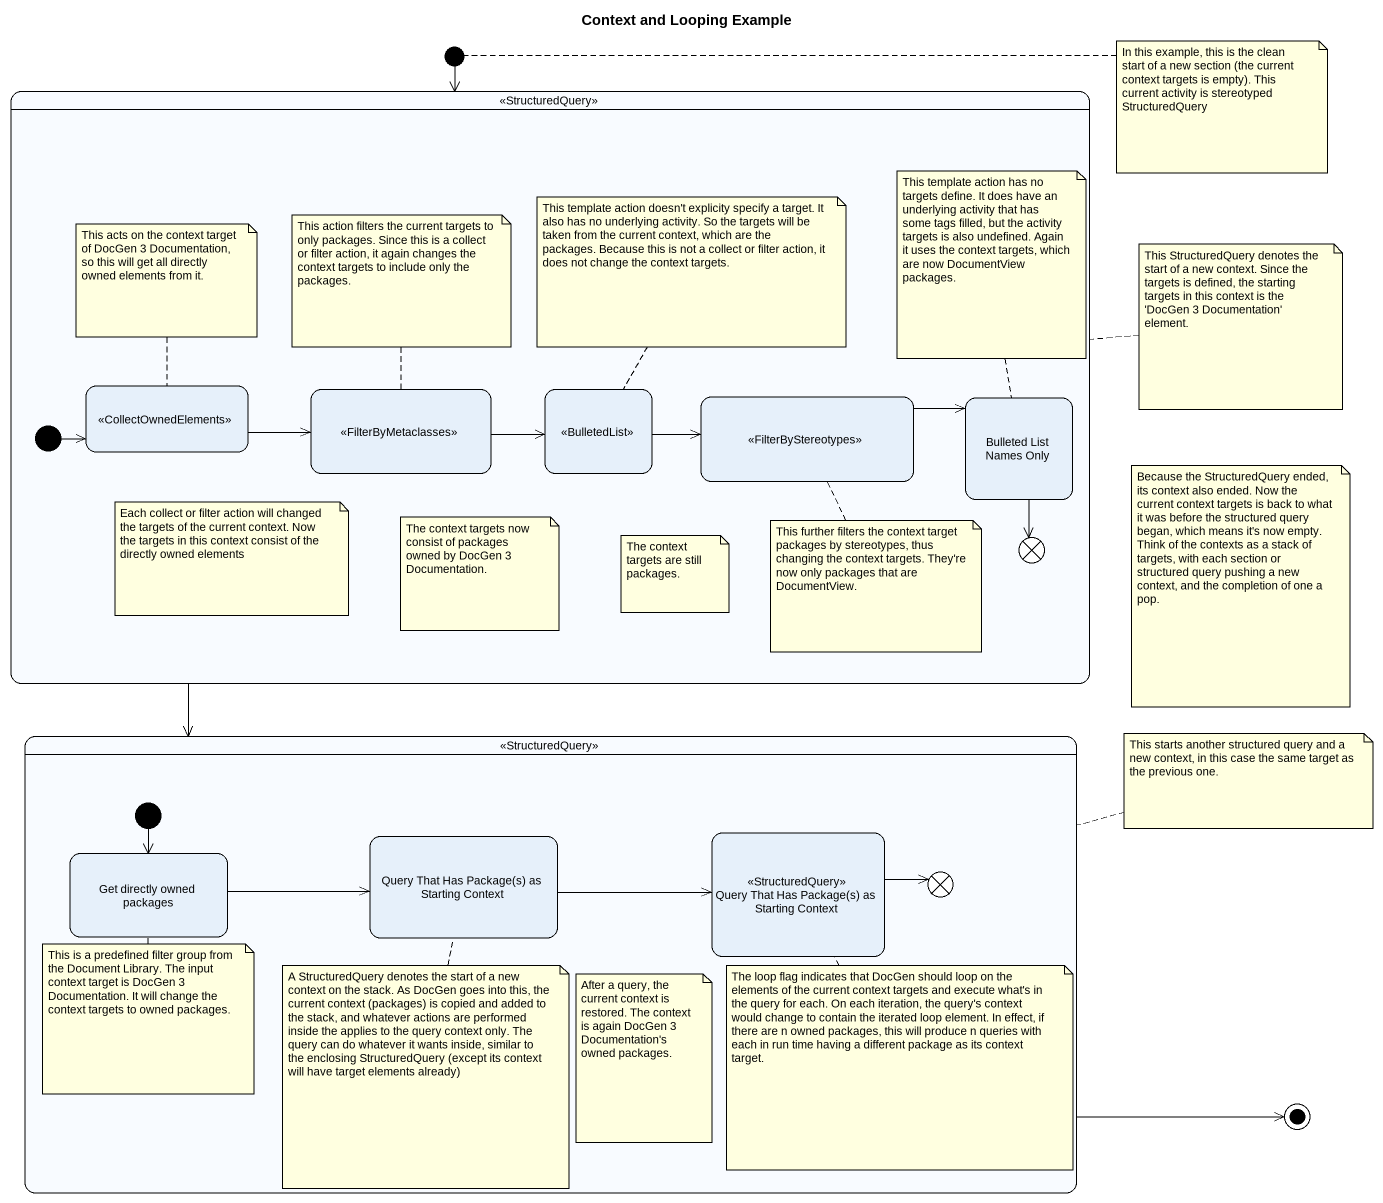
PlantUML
@startuml
title Context and Looping Example
hide empty description
state initial1 <<start>>
state " " as state1 <<StructuredQuery>> {
  state " " as state2 <<CollectOwnedElements>>
  state " " as state3 <<FilterByMetaclasses>>
  state " " as state4 <<BulletedList>>
  state " " as state5 <<FilterByStereotypes>>
  state "Bulleted List Names Only" as Bulleted_List_Names_Only
  state flowfinal1 <<end>>
  [*] -right-> state2
}
state " " as state6 <<StructuredQuery>> {
  state "Query That Has Package(s) as Starting Context" as Query_That_Has_Package_s_as
  state "Query That Has Package(s) as Starting Context" as Query_That_Has_Package_s_as_2 <<StructuredQuery>>
  state "Get directly owned packages" as Get_directly_owned_packages
  state flowfinal2 <<end>>
  [*] --> Get_directly_owned_packages
}
initial1 --> state1
state1 --> state6
state2 -right-> state3
state3 -right-> state4
state4 -right-> state5
state5 -right-> Bulleted_List_Names_Only
Bulleted_List_Names_Only --> flowfinal1
Query_That_Has_Package_s_as -right-> Query_That_Has_Package_s_as_2
Query_That_Has_Package_s_as_2 -right-> flowfinal2
Get_directly_owned_packages -right-> Query_That_Has_Package_s_as
state6 -right-> [*]
note right of initial1 : In this example, this is the clean start of a new section (the current context targets is empty). This current activity is stereotyped StructuredQuery
note top of Bulleted_List_Names_Only : This template action has no targets define. It does have an underlying activity that has some tags filled, but the activity targets is also undefined. Again it uses the context targets, which are now DocumentView packages.
note top of state3 : This action filters the current targets to only packages. Since this is a collect or filter action, it again changes the context targets to include only the packages.
note top of state4 : This template action doesn't explicity specify a target. It also has no underlying activity. So the targets will be taken from the current context, which are the packages. Because this is not a collect or filter action, it does not change the context targets.
note top of state2 : This acts on the context target of DocGen 3 Documentation, so this will get all directly owned elements from it.
note right of state1 : This StructuredQuery denotes the start of a new context. Since the targets is defined, the starting targets in this context is the 'DocGen 3 Documentation' element.
note as N7
  Each collect or filter action will changed the targets of the current context. Now the targets in this context consist of the directly owned elements
end note
note as N8
  Because the StructuredQuery ended, its context also ended. Now the current context targets is back to what it was before the structured query began, which means it's now empty. Think of the contexts as a stack of targets, with each section or structured query pushing a new context, and the completion of one a pop.
end note
note as N9
  The context targets now consist of packages owned by DocGen 3 Documentation.
end note
note as N10
  The context targets are still packages.
end note
note bottom of state5 : This further filters the context target packages by stereotypes, thus changing the context targets. They're now only packages that are DocumentView.
note right of state6 : This starts another structured query and a new context, in this case the same target as the previous one.
note bottom of Get_directly_owned_packages : This is a predefined filter group from the Document Library. The input context target is DocGen 3 Documentation. It will change the context targets to owned packages.
note bottom of Query_That_Has_Package_s_as : A StructuredQuery denotes the start of a new context on the stack. As DocGen goes into this, the current context (packages) is copied and added to the stack, and whatever actions are performed inside the applies to the query context only. The query can do whatever it wants inside, similar to the enclosing StructuredQuery (except its context will have target elements already)
note as N15
  After a query, the current context is restored. The context is again DocGen 3 Documentation's owned packages.
end note
note bottom of Query_That_Has_Package_s_as_2 : The loop flag indicates that DocGen should loop on the elements of the current context targets and execute what's in the query for each. On each iteration, the query's context would change to contain the iterated loop element. In effect, if there are n owned packages, this will produce n queries with each in run time having a different package as its context target.
@enduml
